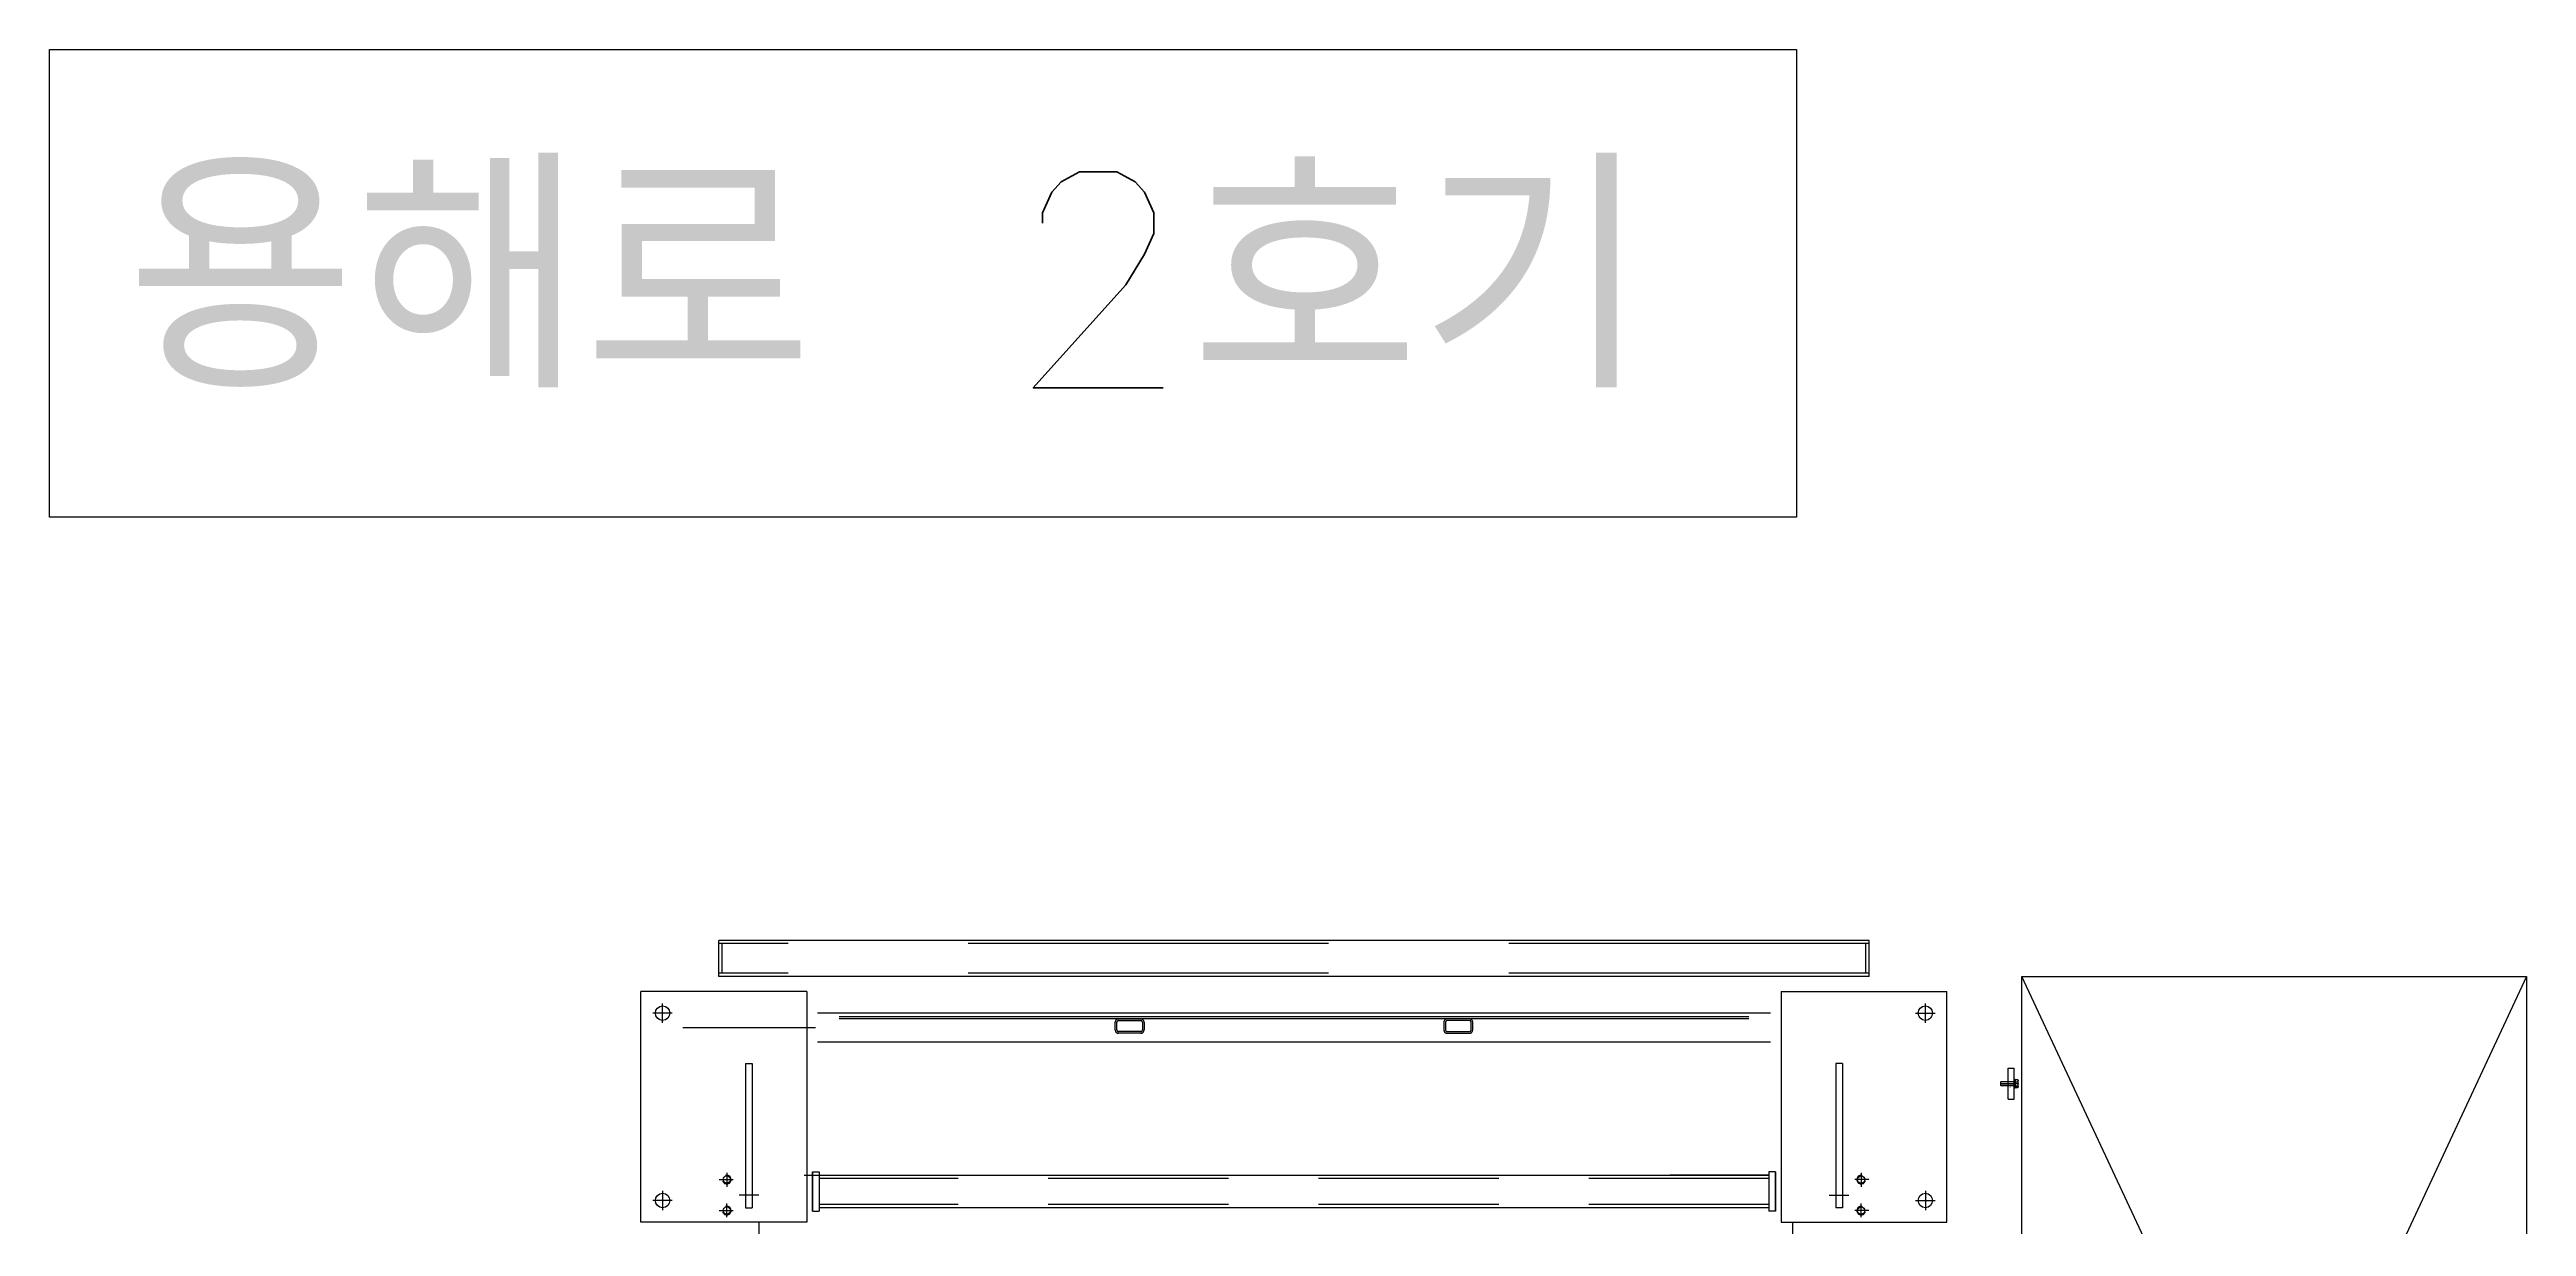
# Model space of a CAD drawing. Header units: millimetres. Extents: x 10462777 to 22643323, y 453826 to 1389191.
# Drawn here: x 11320231 to 11323668, y 603003 to 604636 of the extents above; entities that cross this region are included whole.
import ezdxf
from ezdxf.enums import TextEntityAlignment as Align

# ---------------------------------------------------------------- set-up
doc = ezdxf.new("R2010")
doc.units = ezdxf.units.MM
doc.header["$LTSCALE"] = 200
doc.header["$MEASUREMENT"] = 0
doc.linetypes.add('HIDDEN', pattern=[3.75, 2.5, -1.25])
doc.linetypes.add('STRICHPUNKT2', pattern=[18.5, 10, -4, 0.5, -4])
doc.layers.get('0').update_dxf_attribs({"linetype": 'CONTINUOUS'})
for name, color, linetype in [('7', 7, 'CONTINUOUS'), ('BOM', 6, 'CONTINUOUS'), ('BOM-T', 4, 'CONTINUOUS'), ('CENTER', 1, 'CONTINUOUS'), ('HIDDEN', 7, 'HIDDEN'), ('TEX', 3, 'CONTINUOUS'), ('THIN', 3, 'CONTINUOUS')]:
    doc.layers.add(name, color=color, linetype=linetype)
doc.styles.add('HSH', font='txt.shx ', dxfattribs={"bigfont": ' whgtxt.shx'})
doc.styles.get("Standard").update_dxf_attribs({"font": 'SYMBOL'})

# ---------------------------------------------------------------- blocks, each defined once
blk = doc.blocks.new('A$C18A63EFF')
at = {"layer": '7'}
for p, q in [((0, 700), (1500, 700)), ((0, 0), (0, 700)), ((1500, 700), (1500, 0)), ((1500, 0), (0, 0))]:
    blk.add_line(p, q, dxfattribs=at)
at = {"layer": '7', "color": 1}
for p, q in [((0, 0), (1500, 700)), ((1500, 0), (0, 700))]:
    blk.add_line(p, q, dxfattribs=at)
blk = doc.blocks.new('A$C769D6D68')
at = {"color": 61}
for p, q in [((-21.5, 0), (-21.5, -8)), ((-21.5, 0), (21.5, 0)), ((21.5, 0), (21.5, -8)), ((-21.5, -8), (21.5, -8))]:
    blk.add_line(p, q, dxfattribs=at)
blk = doc.blocks.new('MCLBM1')
at = {"layer": 'BOM', "color": 0}
blk.add_circle((0, 0), 0.5, dxfattribs=at)
at = {"flags": 10}
blk.add_attdef('BM', text='', height=0.5, dxfattribs=at).set_placement((0, 0), align=Align.MIDDLE)
at = {"flags": 9}
for tag, p in [('SPEC', (0, -3)), ('WEIGHT', (0, -6)), ('USER1', (0, -8)), ('USER2', (0, -9)), ('USER3', (0, -10)), ('USER4', (0, -11)), ('USER5', (0, -12)), ('USER6', (0, -13)), ('NAME', (0, -1)), ('ENAME', (0, -2)), ('MATERIAL', (0, -4)), ('REMARK', (0, -5)), ('PRICE', (0, -7))]:
    blk.add_attdef(tag, p, '', height=0.5, dxfattribs=at)
blk = doc.blocks.new('A$C748127EC')
at = {"color": 3}
for p, q in [((0, 1336), (55, 1336)), ((0, 0), (55, 0))]:
    blk.add_line(p, q, dxfattribs=at)
at = {"color": 60}
for p, q in [((55, 1336), (0, 1336)), ((55, 1336), (0, 1336)), ((0, 1336), (0, 1327)), ((55, 1327), (0, 1327)), ((5, 9), (5, 1327)), ((50, 1327), (50, 9)), ((55, 1336), (55, 1327)), ((55, 9), (0, 9)), ((0, 0), (0, 9)), ((55, 0), (0, 0)), ((55, 0), (0, 0)), ((55, 0), (55, 9))]:
    blk.add_line(p, q, dxfattribs=at)
at = {"color": 60, "linetype": 'HIDDEN', "ltscale": 0.5}
for p, q in [((9.5, 9), (9.5, 1327)), ((45.5, 9), (45.5, 1327))]:
    blk.add_line(p, q, dxfattribs=at)
blk.add_line((50, 9), (50, 146.4))
blk = doc.blocks.new('A$C5E9801B4')
at = {"color": 3}
for p, q in [((200, 18.4), (0, 18.4)), ((0, 18.4), (0, 9.4)), ((200, 9.4), (0, 9.4)), ((200, 18.4), (200, 9.4))]:
    blk.add_line(p, q, dxfattribs=at)
at = {"layer": 'CENTER'}
blk.add_line((17.5, 0), (17.5, 27.4), dxfattribs=at)

msp = doc.modelspace()

# ---------------------------------------------------------------- linework, layer by layer
at = {"color": 3}
for p, q in [((11321159.64635, 603350.15576), (11321159.64635, 603400.15576)), ((11322755.64653, 603400.15518), (11321159.64635, 603400.15576)), ((11322755.64653, 603350.15518), (11322755.64653, 603400.15518)), ((11322755.64653, 603350.15518), (11321159.64635, 603350.15576))]:
    msp.add_line(p, q, dxfattribs=at)
for p, q in [((11321051.64635, 603009.15576), (11321051.64635, 603329.15576)), ((11321281.64635, 603329.15576), (11321051.64635, 603329.15576)), ((11321281.64635, 603329.15576), (11321281.64635, 603009.15576)), ((11322633.64653, 603329.15518), (11322633.64653, 603009.15518)), ((11322633.64653, 603329.15518), (11322863.64653, 603329.15518)), ((11322863.64653, 603009.15518), (11322863.64653, 603329.15518)), ((11322958.24659, 603204.04219), (11322961.80001, 603204.04219)), ((11322958.24659, 603198.26869), (11322961.80001, 603198.26869)), ((11322962.24659, 603196.82531), (11322962.24659, 603205.48557)), ((11321278.02421, 603074.15576), (11321367.50782, 603074.15576)), ((11321281.64635, 603009.15576), (11321051.64635, 603009.15576)), ((11322633.64653, 603009.15518), (11322863.64653, 603009.15518))]:
    msp.add_line(p, q)
at = {"color": 1, "linetype": 'STRICHPUNKT2'}
for p, q in [((11321095.14635, 603299.15576), (11321068.14635, 603299.15576)), ((11321081.64635, 603285.65576), (11321081.64635, 603312.65576)), ((11322820.14653, 603299.15518), (11322847.14653, 603299.15518)), ((11322833.64653, 603285.65518), (11322833.64653, 603312.65518)), ((11321095.14635, 603039.15576), (11321068.14635, 603039.15576)), ((11321081.64635, 603052.65576), (11321081.64635, 603025.65576)), ((11322820.14653, 603039.15518), (11322847.14653, 603039.15518)), ((11322833.64653, 603052.65518), (11322833.64653, 603025.65518))]:
    msp.add_line(p, q, dxfattribs=at)
at = {"color": 4}
for p, q in [((11322618.64653, 603299.15518), (11321296.64635, 603299.15576)), ((11321296.64635, 603259.15576), (11322618.64653, 603259.15518))]:
    msp.add_line(p, q, dxfattribs=at)
at = {"color": 2}
for p, q in [((11322588.64653, 603294.15518), (11321326.64635, 603294.15576)), ((11322588.64653, 603291.15518), (11321326.64635, 603291.15576))]:
    msp.add_line(p, q, dxfattribs=at)
at = {"color": 1}
for p, q in [((11321160.17755, 603068.15576), (11321179.61848, 603068.15576)), ((11321170.64635, 603077.35014), (11321170.64635, 603058.16212)), ((11322755.11533, 603068.15518), (11322735.67441, 603068.15518)), ((11322744.64653, 603077.34956), (11322744.64653, 603058.16154)), ((11321160.17755, 603025.15576), (11321179.61848, 603025.15576)), ((11321170.64635, 603015.96139), (11321170.64635, 603035.14941)), ((11322755.11533, 603025.15518), (11322735.67441, 603025.15518)), ((11322744.64653, 603015.96081), (11322744.64653, 603035.14883))]:
    msp.add_line(p, q, dxfattribs=at)
msp.add_lwpolyline([(11322956.64659, 603198.15544), (11322938.78786, 603198.15544), (11322938.24659, 603198.6967), (11322938.24659, 603203.61417), (11322938.78786, 603204.15544), (11322956.64659, 603204.15544)])
msp.add_lwpolyline([(11322958.24659, 603194.90544), (11322956.64659, 603194.90544), (11322956.64659, 603207.40544), (11322958.24659, 603207.40544)], close=True)
msp.add_lwpolyline([(11322958.24659, 603195.38194), (11322958.24659, 603206.92894), (11322961.80001, 603206.92894, -0.309401076), (11322961.80001, 603204.04219, -0.154700538), (11322961.80001, 603198.26869, -0.309401076), (11322961.80001, 603195.38194)], format="xyb", close=True)
at = {"color": 3}
for centre in [(11321081.64635, 603299.15576), (11322833.64653, 603299.15518), (11321081.64635, 603039.15576), (11322833.64653, 603039.15518)]:
    msp.add_circle(centre, 10, dxfattribs=at)
at = {"color": 7}
for centre in [(11321170.64635, 603068.15576), (11322744.64653, 603068.15518), (11321170.64635, 603025.15576), (11322744.64653, 603025.15518)]:
    msp.add_circle(centre, 5.05278, dxfattribs=at)
at = {"layer": '7', "color": 7, "linetype": 'HIDDEN', "ltscale": 0.2}
for points in [[(11321749.64635, 603286.55576), (11321749.64635, 603275.75576, -0.414213562), (11321745.04635, 603271.15576), (11321714.24635, 603271.15576, -0.414213562), (11321709.64635, 603275.75576), (11321709.64635, 603286.55576, -0.414213562), (11321714.24635, 603291.15576), (11321745.04635, 603291.15576, -0.414213562), (11321749.64635, 603286.55576)], [(11321747.34635, 603286.55576), (11321747.34635, 603275.75576, -0.414213562), (11321745.04635, 603273.45576), (11321714.24635, 603273.45576, -0.414213562), (11321711.94635, 603275.75576), (11321711.94635, 603286.55576, -0.414213562), (11321714.24635, 603288.85576), (11321745.04635, 603288.85576, -0.414213562), (11321747.34635, 603286.55576)], [(11322165.64629, 603286.55518), (11322165.64629, 603275.75518, 0.414213562), (11322170.24629, 603271.15518), (11322201.04629, 603271.15518, 0.414213562), (11322205.64629, 603275.75518), (11322205.64629, 603286.55518, 0.414213562), (11322201.04629, 603291.15518), (11322170.24629, 603291.15518, 0.414213562), (11322165.64629, 603286.55518)], [(11322167.94629, 603286.55518), (11322167.94629, 603275.75518, 0.414213562), (11322170.24629, 603273.45518), (11322201.04629, 603273.45518, 0.414213562), (11322203.34629, 603275.75518), (11322203.34629, 603286.55518, 0.414213562), (11322201.04629, 603288.85518), (11322170.24629, 603288.85518, 0.414213562), (11322167.94629, 603286.55518)]]:
    msp.add_lwpolyline(points, format="xyb", dxfattribs=at)
at = {"layer": 'CENTER'}
for p, q in [((11321109.64635, 603279.15576), (11321293.64635, 603279.15576)), ((11322962.24659, 603201.15544), (11322938.24659, 603201.15544)), ((11321215.64635, 602975.54868), (11321215.64635, 603009.3998)), ((11322649.64659, 602975.54868), (11322649.64659, 603009.3998))]:
    msp.add_line(p, q, dxfattribs=at)
at = {"layer": 'HIDDEN'}
for p, q in [((11322755.64653, 603395.65518), (11321159.64635, 603395.65576)), ((11321164.14635, 603354.65576), (11321164.14635, 603395.65576)), ((11322751.14653, 603354.65518), (11322751.14653, 603395.65518)), ((11322755.64653, 603354.65518), (11321159.64635, 603354.65576))]:
    msp.add_line(p, q, dxfattribs=at)
at = {"layer": 'TEX', "color": 4, "ltscale": 10}
msp.add_lwpolyline([(11320231.05609, 604636.15188), (11322655.05609, 604636.15188), (11322655.05609, 603987.40188), (11320231.05609, 603987.40188)], close=True, dxfattribs=at)
at = {"layer": 'THIN'}
for p, q in [((11322956.64659, 603203.61417), (11322938.24659, 603203.61417)), ((11322956.64659, 603198.6967), (11322938.24659, 603198.6967))]:
    msp.add_line(p, q, dxfattribs=at)
at = {"layer": 'THIN', "color": 1}
for centre, start, end in [((11321170.64635, 603068.15576), 195.00000004, 105.00000002), ((11322744.64653, 603068.15518), 74.99999998, 344.99999996), ((11321170.64635, 603025.15576), 195.00000004, 105.00000002), ((11322744.64653, 603025.15518), 74.99999998, 344.99999996)]:
    msp.add_arc(centre, 6, start, end, dxfattribs=at)

# ---------------------------------------------------------------- block references
at = {"extrusion": (0, 0, -1), "xscale": -1, "zscale": -1, "rotation": 270}
for name, p in [('A$C5E9801B4', (-11321215.09178, 603029.15591)), ('A$C769D6D68', (-11322948.64659, 603201.15544)), ('A$C748127EC', (-11322625.64662, 603024.15575))]:
    msp.add_blockref(name, p, dxfattribs=at)
at = {"xscale": -1, "rotation": 270}
msp.add_blockref('A$C5E9801B4', (11322700.2011, 603029.15534), dxfattribs=at)
at = {"layer": '7', "extrusion": (0, 0, -1), "xscale": -1, "zscale": -1, "rotation": 270}
msp.add_blockref('A$C18A63EFF', (-11323667.6463, 601850.15518), dxfattribs=at)
at = {"layer": 'BOM', "extrusion": (0, 0, -1), "xscale": -1, "zscale": -1, "rotation": 180}
for p in [(-11322957.44659, 603196.15544), (-11322960.80659, 603197.15544)]:
    msp.add_blockref('MCLBM1', p, dxfattribs=at)

# ---------------------------------------------------------------- texts
at = {"layer": 'BOM-T', "color": 4, "text_generation_flag": 4}
for s, p in [('%%C6X1.6t(Circle-Small)', (11322947.29893, 603196.45544)), ('M6X1-20L', (11322955.97328, 603197.45544))]:
    msp.add_text(s, height=0.6, dxfattribs=at).set_placement(p, align=Align.MIDDLE_LEFT)
at = {"layer": 'TEX', "color": 6, "style": 'HSH'}
msp.add_text('용해로 2호기', height=300, dxfattribs=at).set_placement((11320337.75308, 604166.65188))

doc.saveas('drawing.dxf')
